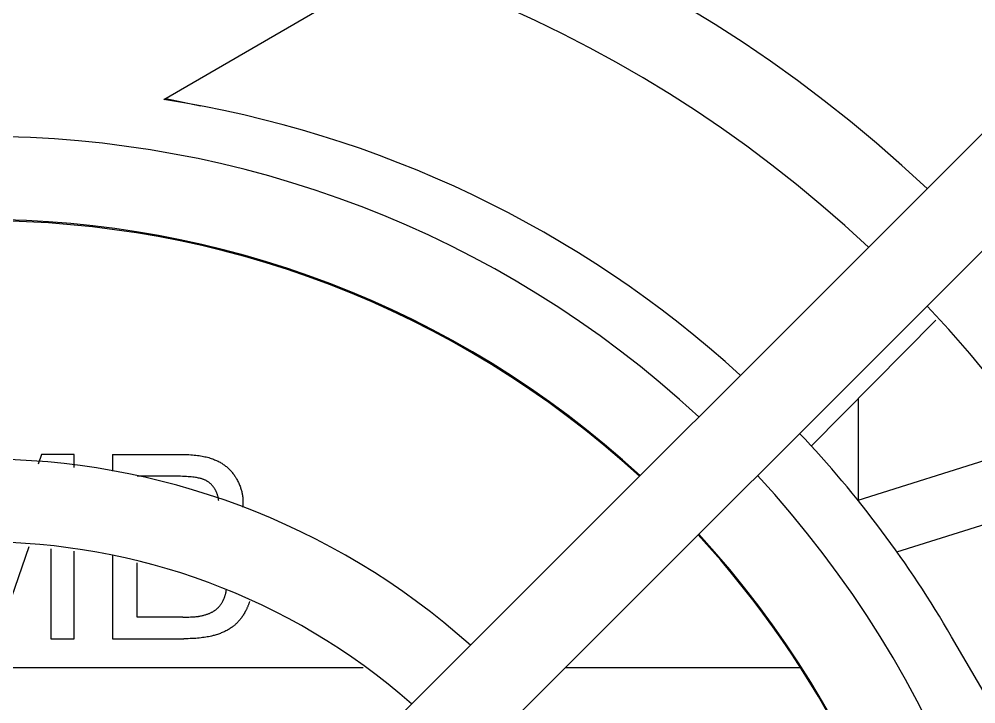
# Model space of a CAD drawing. Header units: millimetres. Extents: x 0 to 141, y -1 to 90.
# Drawn here: x 10.37 to 12.445, y 39.759 to 41.245 of the extents above; entities that cross this region are included whole.
import ezdxf

# ---------------------------------------------------------------- set-up
doc = ezdxf.new("R2010")
doc.units = ezdxf.units.MM

msp = doc.modelspace()

# ---------------------------------------------------------------- linework, layer by layer
for p, q in [((15.0698, 43.6071), (10.9335, 39.4708)), ((15.1971, 43.4798), (11.0607, 39.3435)), ((10.6838, 41.0701), (11.1849, 41.3615)), ((10.6883, 41.0727), (10.7634, 41.0564)), ((12.0885, 40.3184), (12.3584, 40.5916)), ((12.19, 40.4211), (12.19, 40.2005)), ((12.1897, 40.2005), (12.5804, 40.3238)), ((10.4182, 40.3), (10.4109, 40.2788)), ((10.4895, 40.3), (10.4182, 40.3)), ((10.4895, 40.2715), (10.4895, 40.3)), ((10.5727, 40.3), (10.5727, 40.2638)), ((12.274, 40.0888), (12.6516, 40.2077)), ((10.3222, 39.9), (10.3916, 40.1)), ((10.4384, 40.0954), (10.4384, 39.9)), ((10.4895, 39.9), (10.4895, 40.0904)), ((10.5727, 40.0806), (10.5727, 39.9)), ((10.6256, 39.9472), (10.6256, 40.0646)), ((10.7252, 39.9472), (10.6256, 39.9472)), ((10.7252, 39.9472), (10.7308, 39.9472)), ((10.4384, 39.9), (10.4895, 39.9)), ((10.5727, 39.9), (10.7271, 39.9)), ((13.0992, 38.6896), (12.3928, 39.9045)), ((9.4641, 39.8375), (11.1159, 39.8375)), ((11.5547, 39.8375), (12.065, 39.8375))]:
    msp.add_line(p, q)
for points in [[(10.5727, 40.3), (10.7255, 40.3), (10.7298, 40.2999), (10.734, 40.2998), (10.7381, 40.2996), (10.7421, 40.2994), (10.7459, 40.2991), (10.7497, 40.2988), (10.7533, 40.2984), (10.7568, 40.298), (10.7602, 40.2975), (10.7635, 40.297), (10.7667, 40.2965), (10.7698, 40.2959), (10.7728, 40.2952), (10.7757, 40.2945), (10.7786, 40.2938), (10.7813, 40.2931), (10.784, 40.2923), (10.7866, 40.2914), (10.7891, 40.2906), (10.7915, 40.2896), (10.7939, 40.2887), (10.7961, 40.2877)], [(10.7961, 40.2877), (10.7977, 40.287), (10.7997, 40.2861), (10.8017, 40.2851), (10.8037, 40.2841), (10.8056, 40.283), (10.8074, 40.282), (10.8092, 40.2808), (10.811, 40.2797), (10.8128, 40.2785), (10.8145, 40.2774), (10.8161, 40.2761), (10.8178, 40.2749), (10.8194, 40.2736), (10.8209, 40.2723), (10.8225, 40.2709), (10.824, 40.2696), (10.8254, 40.2681), (10.8269, 40.2667), (10.8283, 40.2652), (10.829, 40.2645), (10.8296, 40.2637), (10.831, 40.2622), (10.8323, 40.2606), (10.8336, 40.259), (10.8348, 40.2573), (10.836, 40.2556), (10.8372, 40.2539), (10.8384, 40.2522), (10.8395, 40.2504)], [(10.7664, 40.247), (10.7648, 40.2475), (10.7631, 40.248), (10.7612, 40.2485), (10.7591, 40.2489), (10.757, 40.2494), (10.7546, 40.2498), (10.7521, 40.2502), (10.7494, 40.2506), (10.7465, 40.2509), (10.7433, 40.2513), (10.74, 40.2516), (10.7364, 40.2518), (10.7326, 40.2521), (10.7286, 40.2523), (10.7243, 40.2525), (10.7197, 40.2526), (10.7149, 40.2527), (10.7097, 40.2528), (10.6256, 40.2528)], [(10.7936, 40.2263), (10.7929, 40.2273), (10.7922, 40.2283), (10.7915, 40.2293), (10.7908, 40.2302), (10.7901, 40.2311), (10.7894, 40.232), (10.7886, 40.2329), (10.7878, 40.2337), (10.7871, 40.2346), (10.7862, 40.2354), (10.7854, 40.2361), (10.7846, 40.2369), (10.7837, 40.2376), (10.7829, 40.2384), (10.782, 40.2391), (10.7811, 40.2397), (10.7801, 40.2404), (10.7792, 40.241), (10.7782, 40.2416), (10.7772, 40.2422), (10.7762, 40.2428), (10.7752, 40.2434), (10.7741, 40.2439), (10.7731, 40.2444), (10.772, 40.2449), (10.7708, 40.2454), (10.7697, 40.2459), (10.7685, 40.2463), (10.7673, 40.2467), (10.7664, 40.247)], [(10.8395, 40.2504), (10.84, 40.2495), (10.8412, 40.2475), (10.8424, 40.2455), (10.8435, 40.2434), (10.8445, 40.2414), (10.8455, 40.2394), (10.8464, 40.2374), (10.8473, 40.2354), (10.8482, 40.2334), (10.849, 40.2314), (10.8497, 40.2294), (10.8504, 40.2275), (10.851, 40.2255), (10.8516, 40.2235), (10.8522, 40.2215), (10.8527, 40.2195), (10.8532, 40.2176), (10.8536, 40.2156), (10.8539, 40.2136), (10.8543, 40.2116), (10.8546, 40.2097), (10.8548, 40.2077), (10.855, 40.2057), (10.8552, 40.2037), (10.8553, 40.2017), (10.8553, 40.1997), (10.8553, 40.1977)], [(10.8027, 40.2002), (10.8026, 40.2011), (10.8024, 40.2023), (10.8022, 40.2035), (10.802, 40.2047), (10.8018, 40.2059), (10.8015, 40.2071), (10.8013, 40.2082), (10.801, 40.2094), (10.8007, 40.2105), (10.8003, 40.2116), (10.8, 40.2128), (10.7996, 40.2139), (10.7992, 40.2149), (10.7988, 40.216), (10.7984, 40.2171), (10.7979, 40.2182), (10.7974, 40.2192), (10.7969, 40.2203), (10.7964, 40.2213), (10.7959, 40.2223), (10.7954, 40.2233), (10.7948, 40.2243), (10.7942, 40.2253), (10.7936, 40.2263)], [(10.8553, 40.1977), (10.8553, 40.1968), (10.8553, 40.1958), (10.8553, 40.1949), (10.8553, 40.1939), (10.8552, 40.193), (10.8552, 40.192), (10.8551, 40.1911), (10.855, 40.1901), (10.855, 40.1892), (10.8549, 40.1882), (10.8548, 40.1873), (10.8547, 40.1864), (10.8545, 40.1854)], [(10.8119, 39.9822), (10.8124, 39.9832), (10.8129, 39.9842), (10.8134, 39.9852), (10.8138, 39.9862), (10.8143, 39.9872), (10.8147, 39.9883), (10.8152, 39.9893), (10.8154, 39.9898), (10.8156, 39.9903), (10.8159, 39.9914), (10.8163, 39.9925), (10.8166, 39.9936), (10.817, 39.9947), (10.8173, 39.9958), (10.8176, 39.9969), (10.8179, 39.998), (10.8181, 39.9991), (10.8184, 40.0003), (10.8186, 40.0014), (10.8188, 40.0026), (10.819, 40.0038), (10.8192, 40.005), (10.8193, 40.0058)], [(10.7918, 39.9599), (10.7927, 39.9605), (10.7936, 39.9611), (10.7945, 39.9617), (10.7954, 39.9624), (10.7963, 39.963), (10.7971, 39.9637), (10.7979, 39.9644), (10.7988, 39.9651), (10.7996, 39.9659), (10.8004, 39.9666), (10.8012, 39.9674), (10.802, 39.9682), (10.8027, 39.9691), (10.8035, 39.9699), (10.8043, 39.9708), (10.805, 39.9718), (10.8058, 39.9727), (10.8065, 39.9737), (10.8072, 39.9747), (10.8079, 39.9757), (10.8086, 39.9768), (10.8094, 39.9779), (10.81, 39.979), (10.8107, 39.9802), (10.8114, 39.9814), (10.8119, 39.9822)], [(10.8697, 39.9812), (10.8693, 39.98), (10.8689, 39.9787), (10.8685, 39.9775), (10.868, 39.9762), (10.8676, 39.975), (10.8671, 39.9737), (10.8666, 39.9725), (10.8662, 39.9713), (10.8656, 39.97), (10.8651, 39.9688), (10.8646, 39.9676), (10.864, 39.9664), (10.8635, 39.9651), (10.8629, 39.9639)], [(10.7612, 39.9491), (10.7621, 39.9492), (10.7639, 39.9496), (10.7657, 39.95), (10.7674, 39.9504), (10.7691, 39.9508), (10.7707, 39.9512), (10.7724, 39.9517), (10.7739, 39.9521), (10.7754, 39.9526), (10.7769, 39.9531), (10.7784, 39.9536), (10.7798, 39.9541), (10.7811, 39.9546), (10.7825, 39.9552), (10.7837, 39.9557), (10.785, 39.9563), (10.7862, 39.9569), (10.7874, 39.9575), (10.7886, 39.9581), (10.7897, 39.9587), (10.7908, 39.9593), (10.7918, 39.9599)], [(10.8629, 39.9639), (10.8624, 39.963), (10.8614, 39.961), (10.8604, 39.959), (10.8593, 39.9571), (10.8582, 39.9552), (10.8571, 39.9534), (10.856, 39.9516), (10.8549, 39.9498), (10.8537, 39.9481), (10.8526, 39.9465), (10.8514, 39.9449), (10.8502, 39.9433), (10.849, 39.9418), (10.8478, 39.9403), (10.8466, 39.9388), (10.8453, 39.9374), (10.8441, 39.9361), (10.8428, 39.9347), (10.8415, 39.9335), (10.8402, 39.9322), (10.8389, 39.931), (10.8376, 39.9298), (10.8362, 39.9287), (10.8348, 39.9276), (10.8335, 39.9265)], [(10.7308, 39.9472), (10.7347, 39.9473), (10.7383, 39.9473), (10.7415, 39.9474), (10.7445, 39.9475), (10.7471, 39.9477), (10.7496, 39.9478), (10.7518, 39.948), (10.7538, 39.9481), (10.7556, 39.9483), (10.7572, 39.9485), (10.7587, 39.9487), (10.76, 39.9489), (10.7612, 39.9491)], [(10.8335, 39.9265), (10.8319, 39.9254), (10.8304, 39.9243), (10.8287, 39.9232), (10.8271, 39.9221), (10.8254, 39.9211), (10.8237, 39.92), (10.8219, 39.919), (10.8201, 39.918), (10.8182, 39.9171), (10.8163, 39.9161), (10.8144, 39.9152), (10.8124, 39.9143), (10.8104, 39.9135), (10.8084, 39.9126), (10.8063, 39.9118), (10.8042, 39.911), (10.802, 39.9102), (10.7998, 39.9095), (10.7976, 39.9088), (10.7953, 39.9081), (10.7929, 39.9074), (10.7906, 39.9068), (10.7896, 39.9066)], [(10.7896, 39.9066), (10.7868, 39.9059), (10.7839, 39.9052), (10.7809, 39.9046), (10.7778, 39.9041), (10.7746, 39.9035), (10.7713, 39.903), (10.7679, 39.9025), (10.7644, 39.9021), (10.7607, 39.9017), (10.7569, 39.9013), (10.7531, 39.901), (10.7491, 39.9007), (10.7449, 39.9005), (10.7407, 39.9003), (10.7363, 39.9002), (10.7318, 39.9001), (10.7271, 39.9)]]:
    msp.add_lwpolyline(points)
for centre, radius, start, end in [((10.29, 38.7), 2.99, 46.7317, 133.2683), ((10.29, 38.7), 2.81, 46.8427, 133.1573), ((10.318, 38.6981), 2.4, 47.6702, 81.2334), ((10.29, 38.7), 2.29, 47.2603, 132.7397), ((10.29, 38.7), 2.11, 47.447, 132.553), ((10.29, 38.6981), 2.1092, 47.4825, 132.5175), ((10.29, 38.7), 2.81, 316.8427, 43.1573), ((10.318, 38.6981), 2.4, 30.1758, 43.3551), ((10.29, 38.7), 1.59, 48.2507, 131.7493), ((10.29, 38.7), 2.29, 317.2522, 42.7478), ((10.29, 38.6981), 2.1092, 339.8658, 42.5906), ((10.29, 38.7), 2.11, 317.447, 42.553), ((10.29, 38.7), 1.41, 48.6808, 131.3192)]:
    msp.add_arc(centre, radius, start, end)

doc.saveas('drawing.dxf')
